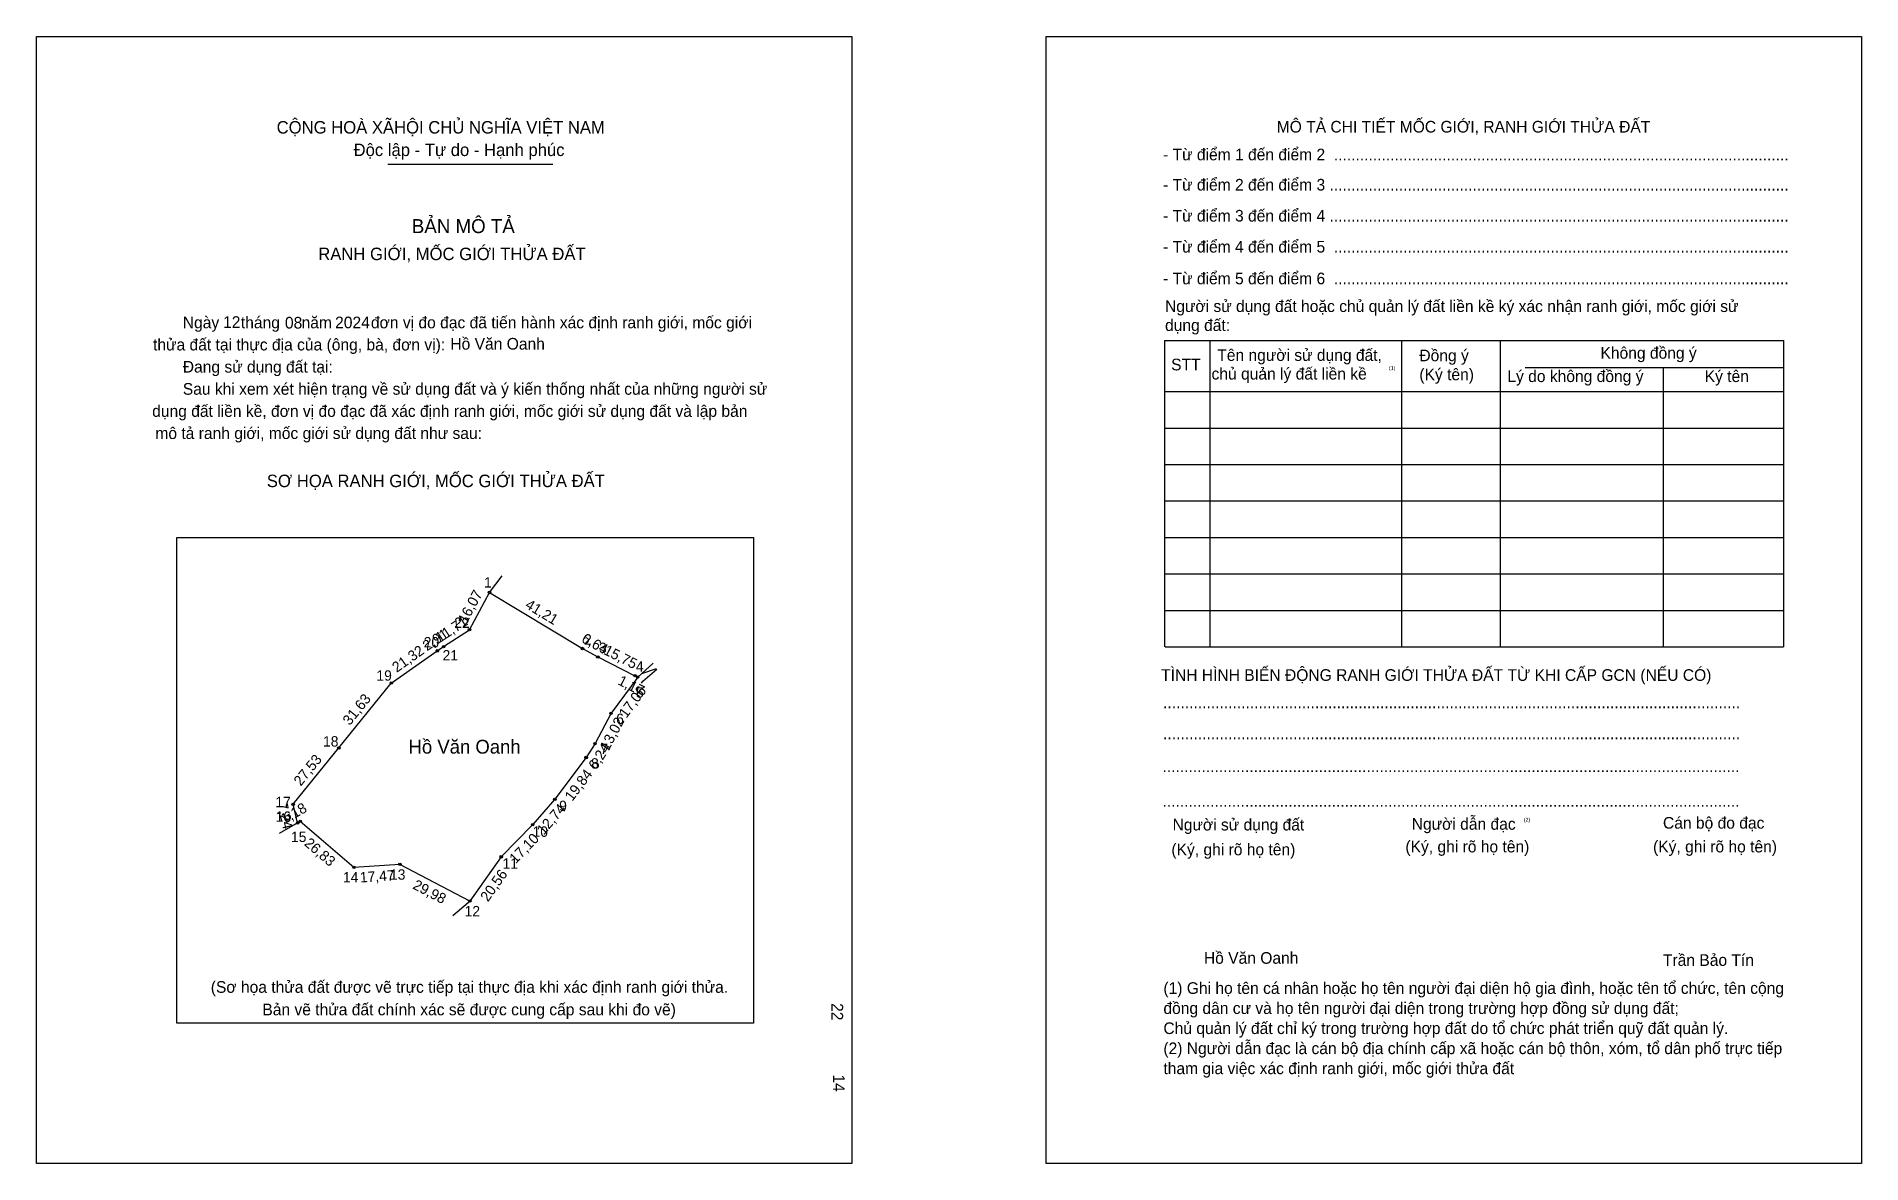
# Model space of a CAD drawing. Extents: x 546738 to 547430, y 1824942 to 1825370.
import ezdxf

# ---------------------------------------------------------------- set-up
doc = ezdxf.new("R2010")
doc.units = 0
for name, color, linetype in [('bmtKhungInTrang1', 7, 'Continuous'), ('bmtKhungInTrang2', 7, 'Continuous'), ('bmtNoiDung', 7, 'Continuous'), ('bmtTemplate', 7, 'Continuous'), ('CanhThua', 7, 'Continuous'), ('ChieuDaiCanhThua', 7, 'Continuous'), ('MocDinhThua', 7, 'Continuous'), ('RauThua', 7, 'Continuous'), ('SoHieuDinhThua', 7, 'Continuous'), ('TenChuSuDung', 7, 'Continuous')]:
    doc.layers.add(name, color=color, linetype=linetype)

msp = doc.modelspace()

# ---------------------------------------------------------------- linework, layer by layer
at = {"layer": 'bmtKhungInTrang1'}
msp.add_lwpolyline([(546738.15, 1825369.94), (547047.43, 1825369.94), (547047.43, 1824942.16), (546738.15, 1824942.16)], close=True, dxfattribs=at)
at = {"layer": 'bmtKhungInTrang2'}
msp.add_lwpolyline([(547121.18, 1825369.94), (547430.46, 1825369.94), (547430.46, 1824942.16), (547121.18, 1824942.16)], close=True, dxfattribs=at)
at = {"layer": 'bmtTemplate'}
for p, q in [((546871.42, 1825321.46), (546933.97, 1825321.46)), ((547183.22, 1825254.56), (547183.22, 1825138.27)), ((547255.98, 1825254.56), (547255.98, 1825138.27)), ((547293.41, 1825254.7), (547293.41, 1825138.27)), ((547400.85, 1825254.56), (547400.85, 1825138.27)), ((547302.9, 1825244.31), (547400.85, 1825244.31)), ((547166.26, 1825235.18), (547400.85, 1825235.18)), ((547166.26, 1825221.33), (547400.85, 1825221.33)), ((547166.26, 1825207.49), (547400.85, 1825207.49)), ((547166.26, 1825193.64), (547400.85, 1825193.64)), ((547166.26, 1825179.8), (547400.85, 1825179.8)), ((547166.26, 1825165.96), (547400.85, 1825165.96)), ((547166.26, 1825152.11), (547400.85, 1825152.11)), ((547166.26, 1825138.27), (547400.85, 1825138.27))]:
    msp.add_line(p, q, dxfattribs=at)
for points in [[(547166.11, 1825254.56), (547400.85, 1825254.56)], [(547166.11, 1825254.56), (547166.11, 1825138.27)], [(547355.19, 1825244.18), (547355.19, 1825138.27)]]:
    msp.add_lwpolyline(points, dxfattribs=at)
msp.add_lwpolyline([(546791.36, 1824995.44), (546791.36, 1825179.79), (547010.2, 1825179.79), (547010.2, 1824995.44)], close=True, dxfattribs=at)
at = {"layer": 'CanhThua'}
for p, q in [((546902.41, 1825144.76), (546910, 1825158.92)), ((546910, 1825158.92), (546945.28, 1825137.62)), ((546892.6, 1825138.35), (546902.41, 1825144.76)), ((546872.72, 1825124.52), (546890.17, 1825136.76)), ((546890.17, 1825136.76), (546892.6, 1825138.35)), ((546945.28, 1825137.62), (546951.09, 1825134.42)), ((546951.09, 1825134.42), (546965.16, 1825127.33)), ((546852.84, 1825099.91), (546872.72, 1825124.52)), ((546966.2, 1825126.8), (546956.11, 1825113.04)), ((546965.16, 1825127.33), (546966.2, 1825126.8)), ((546956.11, 1825113.04), (546950.03, 1825101.53)), ((546835.53, 1825078.5), (546852.84, 1825099.91)), ((546946.68, 1825096.26), (546934.76, 1825080.4)), ((546950.03, 1825101.53), (546946.68, 1825096.26)), ((546837.18, 1825071.45), (546835.53, 1825078.5)), ((546934.76, 1825080.4), (546926.37, 1825070.81)), ((546838.21, 1825072.03), (546837.18, 1825071.45)), ((546858.57, 1825054.56), (546838.21, 1825072.03)), ((546926.37, 1825070.81), (546914.44, 1825058.56)), ((546876, 1825055.71), (546858.57, 1825054.56)), ((546902.55, 1825041.79), (546876, 1825055.71)), ((546914.44, 1825058.56), (546902.55, 1825041.79))]:
    msp.add_line(p, q, dxfattribs=at)
at = {"layer": 'MocDinhThua'}
for centre in [(546910, 1825158.92), (546902.41, 1825144.76), (546890.17, 1825136.76), (546892.6, 1825138.35), (546945.28, 1825137.62), (546951.09, 1825134.42), (546872.72, 1825124.52), (546965.16, 1825127.33), (546966.2, 1825126.8), (546956.11, 1825113.04), (546950.03, 1825101.53), (546852.84, 1825099.91), (546946.68, 1825096.26), (546934.76, 1825080.4), (546835.53, 1825078.5), (546837.18, 1825071.45), (546838.21, 1825072.03), (546926.37, 1825070.81), (546858.57, 1825054.56), (546876, 1825055.71), (546914.44, 1825058.56), (546902.55, 1825041.79)]:
    msp.add_circle(centre, 0.472, dxfattribs=at)
at = {"layer": 'RauThua'}
for p, q in [((546910, 1825158.92), (546914.85, 1825165.19)), ((546967.77, 1825128.2), (546972.05, 1825132.05)), ((546967.77, 1825128.2), (546973.32, 1825130.07)), ((546968.19, 1825125.24), (546973.46, 1825129.78)), ((546966.2, 1825126.8), (546967.77, 1825128.2)), ((546966.2, 1825126.8), (546967.77, 1825128.2)), ((546967.66, 1825124.53), (546968.19, 1825125.24)), ((546830.36, 1825067.6), (546837.18, 1825071.45)), ((546896.06, 1825036.3), (546901.88, 1825041.23)), ((546901.88, 1825041.23), (546902.55, 1825041.79))]:
    msp.add_line(p, q, dxfattribs=at)

# ---------------------------------------------------------------- texts
at = {"layer": 'bmtNoiDung'}
for s, height, p in [('12', 4.425, (546808.92, 1825259.33)), ('08', 4.425, (546832.39, 1825259.08)), ('2024', 4.425, (546851.43, 1825259.18)), ('Hồ Văn Oanh', 4.4252, (546895.14, 1825251.09)), ('Hồ Văn Oanh', 4.4252, (547181, 1825017.98))]:
    msp.add_text(s, height=height, dxfattribs=at).set_placement(p)
for s, p in [('22', (547039.72, 1825003.06)), ('14', (547040.35, 1824975.98))]:
    msp.add_text(s, height=4.425, rotation=270, dxfattribs=at).set_placement(p)
at = {"layer": 'bmtTemplate'}
for s, height, p in [('CỘNG HOÀ XÃHỘI CHỦ NGHĨA VIỆT NAM', 4.7203, (546829.25, 1825333.1)), ('MÔ TẢ CHI TIẾT MỐC GIỚI, RANH GIỚI THỬA ĐẤT', 4.4236, (547208.63, 1825333.47)), ('Độc lập - Tự do - Hạnh phúc', 4.7203, (546858.44, 1825324.56)), ('- Từ điểm 1 đến điểm 2  .........................................................................................................', 4.42356, (547165.51, 1825322.93)), ('- Từ điểm 2 đến điểm 3 ..........................................................................................................', 4.42356, (547165.51, 1825311.46)), ('- Từ điểm 3 đến điểm 4 ..........................................................................................................', 4.42356, (547165.51, 1825299.69)), ('BẢN MÔ TẢ', 5.31, (546880.53, 1825295.31)), ('RANH GIỚI, MỐC GIỚI THỬA ĐẤT', 4.7203, (546845.03, 1825285.06)), ('- Từ điểm 4 đến điểm 5  .........................................................................................................', 4.42356, (547165.51, 1825287.93)), ('- Từ điểm 5 đến điểm 6  .........................................................................................................', 4.42356, (547165.51, 1825275.88)), ('Người sử dụng đất hoặc chủ quản lý đất liền kề ký xác nhận ranh giới, mốc giới sử', 4.4236, (547166.26, 1825265.36)), ('Ngày     tháng     năm         đơn vị đo đạc đã tiến hành xác định ranh giới, mốc giới ', 4.4252, (546793.64, 1825259.18)), ('dụng đất:', 4.424, (547166.26, 1825258.16)), ('thửa đất tại thực địa của (ông, bà, đơn vị):', 4.4252, (546782.36, 1825250.77)), ('Đang sử dụng đất tại:', 4.4252, (546793.64, 1825242.37)), ('STT', 4.424, (547168.57, 1825243.21)), ('Tên người sử dụng đất,', 4.4236, (547186.08, 1825246.81)), ('Đồng ý', 4.424, (547262.74, 1825246.67)), ('Không đồng ý', 4.4236, (547331.44, 1825247.64)), ('chủ quản lý đất liền kề', 4.4236, (547183.91, 1825239.73)), ('(1)', 1.475, (547251.19, 1825243.37)), ('(Ký tên)', 4.424, (547262.74, 1825239.47)), ('Lý do không đồng ý', 4.4236, (547296.12, 1825238.78)), ('Ký tên', 4.424, (547370.98, 1825238.78)), ('Sau khi xem xét hiện trạng về sử dụng đất và ý kiến thống nhất của những người sử ', 4.4252, (546793.64, 1825233.96)), ('dụng đất liền kề, đơn vị đo đạc đã xác định ranh giới, mốc giới sử dụng đất và lập bản', 4.4252, (546782.03, 1825225.56)), ('mô tả ranh giới, mốc giới sử dụng đất như sau:', 4.4252, (546783.24, 1825217.16)), ('SƠ HỌA RANH GIỚI, MỐC GIỚI THỬA ĐẤT', 4.7203, (546825.52, 1825198.9)), ('TÌNH HÌNH BIẾN ĐỘNG RANH GIỚI THỬA ĐẤT TỪ KHI CẤP GCN (NẾU CÓ)', 4.4236, (547164.77, 1825125.36)), ('.....................................................................................................................................', 4.4302, (547165.51, 1825114.95)), ('.....................................................................................................................................', 4.4302, (547165.51, 1825103.18)), ('.....................................................................................................................................', 4.4302, (547165.29, 1825090.72)), ('.....................................................................................................................................', 4.4302, (547165.29, 1825077.57)), ('Người dẫn đạc', 4.4236, (547259.85, 1825068.85)), ('Cán bộ đo đạc', 4.4236, (547355.15, 1825069.26)), ('Người sử dụng đất', 4.4236, (547169.12, 1825068.57)), ('(2)', 1.475, (547302.33, 1825071.9)), ('(Ký, ghi rõ họ tên)', 4.4236, (547168.67, 1825059.16)), ('(Ký, ghi rõ họ tên)', 4.4236, (547257.44, 1825060.26)), ('(Ký, ghi rõ họ tên)', 4.4236, (547351.39, 1825060.26)), ('Trần Bảo Tín', 4.4236, (547355.15, 1825017.18)), ('(Sơ họa thửa đất được vẽ trực tiếp tại thực địa khi xác định ranh giới thửa.', 4.4252, (546804.26, 1825006.96)), ('(1) Ghi họ tên cá nhân hoặc họ tên người đại diện hộ gia đình, hoặc tên tổ chức, tên cộng', 4.4236, (547165.64, 1825006.54)), ('Bản vẽ thửa đất chính xác sẽ được cung cấp sau khi đo vẽ)', 4.4252, (546823.83, 1824998.41)), ('đồng dân cư và họ tên người đại diện trong trường hợp đồng sử dụng đất;', 4.4236, (547165.64, 1824998.92)), ('Chủ quản lý đất chỉ ký trong trường hợp đất do tổ chức phát triển quỹ đất quản lý.', 4.4236, (547165.64, 1824991.31)), ('(2) Người dẫn đạc là cán bộ địa chính cấp xã hoặc cán bộ thôn, xóm, tổ dân phố trực tiếp', 4.4236, (547165.64, 1824983.69)), ('tham gia việc xác định ranh giới, mốc giới thửa đất', 4.4236, (547165.64, 1824976.08))]:
    msp.add_text(s, height=height, dxfattribs=at).set_placement(p)
at = {"layer": 'ChieuDaiCanhThua'}
for s, rotation, p in [('16,07', 61.81131, (546901.28, 1825146.82)), ('41,21', 328.8822, (546923.2, 1825153.25)), ('2,91', 33.13859, (546886.25, 1825136.56)), ('11,71', 33.15143, (546891.1, 1825139.72)), ('6,64', 331.11628, (546944.57, 1825140.26)), ('21,32', 35.05742, (546874.8, 1825128.38)), ('15,75', 333.24781, (546952.97, 1825135.68)), ('1,17', 333.21585, (546958.35, 1825124.15)), ('17,06', 53.74797, (546961.92, 1825110.98)), ('31,63', 51.06015, (546857, 1825108.2)), ('13,02', 62.15536, (546955.15, 1825098.57)), ('27,53', 51.062, (546838.41, 1825085.19)), ('6,24', 57.55696, (546950.54, 1825091.33)), ('19,84', 53.07234, (546941.39, 1825079.39)), ('7,24', 283.18748, (546829.42, 1825078.71)), ('1,18', 29.41335, (546832.18, 1825070.89)), ('12,74', 48.8183, (546930.57, 1825066.64)), ('17,10', 45.75821, (546919.93, 1825055.73)), ('26,83', 319.36859, (546839.42, 1825063.21)), ('17,47', 3.78462, (546860.94, 1825048.8)), ('20,56', 54.6632, (546909.41, 1825041.25)), ('29,98', 332.32718, (546880.55, 1825046.66))]:
    msp.add_text(s, height=3.936, rotation=rotation, dxfattribs=at).set_placement(p)
at = {"layer": 'SoHieuDinhThua'}
for s, height, p in [('1', 3.94, (546907.94, 1825160.75)), ('22', 3.936, (546896.6, 1825145.45)), ('20', 3.936, (546885.03, 1825138.05)), ('21', 3.936, (546892.2, 1825133.09)), ('2', 3.94, (546945.86, 1825139.06)), ('3', 3.94, (546951.53, 1825135.93)), ('19', 3.936, (546867.09, 1825125.43)), ('4', 3.94, (546965.53, 1825128.87)), ('5', 3.94, (546965.56, 1825118.98)), ('6', 3.94, (546958.04, 1825108.98)), ('18', 3.936, (546846.84, 1825100.42)), ('8', 3.94, (546948.51, 1825092.05)), ('7', 3.94, (546952.03, 1825097.59)), ('17', 3.936, (546828.76, 1825077.41)), ('16', 3.936, (546828.84, 1825071.86)), ('9', 3.94, (546936.41, 1825075.95)), ('15', 3.936, (546834.69, 1825064.19)), ('10', 3.936, (546926.34, 1825066.17)), ('13', 3.936, (546872.25, 1825049.89)), ('11', 3.936, (546914.91, 1825054.07)), ('14', 3.936, (546854.4, 1825048.86)), ('12', 3.936, (546900.56, 1825035.99))]:
    msp.add_text(s, height=height, dxfattribs=at).set_placement(p)
at = {"layer": 'TenChuSuDung'}
msp.add_text('Hồ Văn Oanh', height=5.2462, dxfattribs=at).set_placement((546879.29, 1825097.74))

doc.saveas('drawing.dxf')
